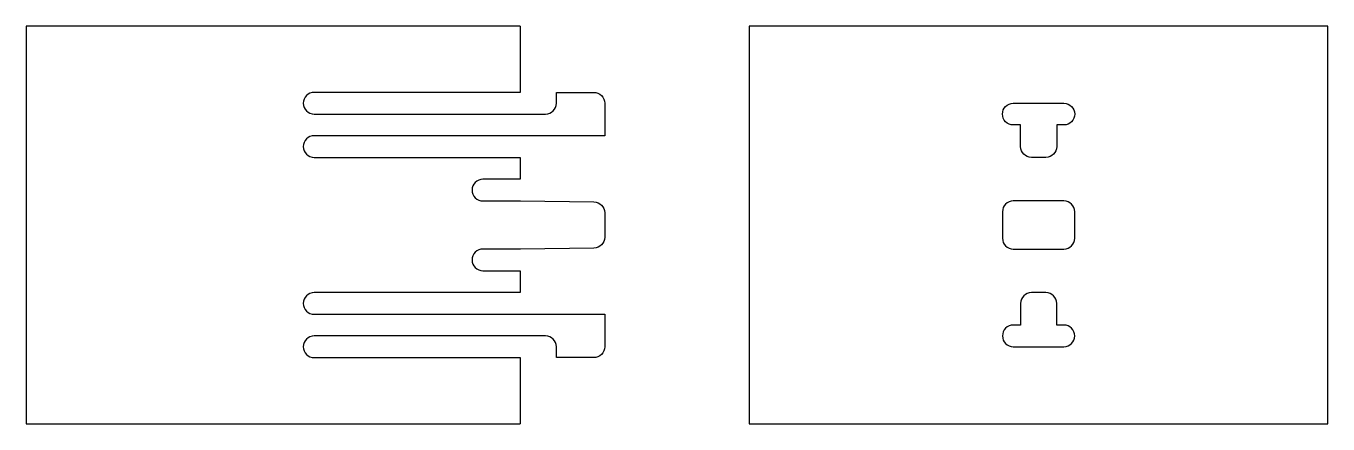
# Model space of a CAD drawing. Extents: x 0 to 540, y 0 to 165.
import ezdxf

# ---------------------------------------------------------------- set-up
doc = ezdxf.new("R2010")
doc.units = 0
doc.layers.add('1', color=7, linetype='CONTINUOUS')

msp = doc.modelspace()

# ---------------------------------------------------------------- linework, layer by layer
at = {"layer": '1', "color": 7, "linetype": 'CONTINUOUS'}
msp.add_lwpolyline([(205, 165), (0, 165), (0, 0), (205, 0)], dxfattribs=at)
msp.add_lwpolyline([(205, 165), (205, 137.5), (119.5, 137.5), (119.5, 137.5, 0.414214), (115, 133), (115, 133, 0.414214), (119.5, 128.5), (119.5, 128.5), (215.5, 128.5), (215.5, 128.5, 0.414214), (220, 133), (220, 133), (220, 137.5), (235.5, 137.5), (235.5, 137.5, -0.414214), (240, 133), (240, 133), (240, 119.5), (205, 119.5), (205, 119.5), (119.5, 119.5), (119.5, 119.5, 0.414214), (115, 115), (115, 115, 0.414214), (119.5, 110.5), (119.5, 110.5), (205, 110.5), (205, 101.5), (189.5, 101.5), (189.5, 101.5, 0.414214), (185, 97), (185, 97, 0.414214), (189.5, 92.5), (189.5, 92.5), (204.96786, 92.5), (205.03214, 92.49954), (235.56428, 92.06337), (235.56428, 92.06337, -0.410036), (240, 87.56383), (240, 87.56383), (240, 82.5), (240, 82.5), (240, 77.43617), (240, 77.43617, -0.410036), (235.56428, 72.93663), (235.56428, 72.93663), (205.03214, 72.50046), (204.96786, 72.5), (189.5, 72.5), (189.5, 72.5, 0.414214), (185, 68), (185, 68, 0.414214), (189.5, 63.5), (189.5, 63.5), (205, 63.5), (205, 54.5), (119.5, 54.5), (119.5, 54.5, 0.414214), (115, 50), (115, 50, 0.414214), (119.5, 45.5), (119.5, 45.5), (205, 45.5), (205, 45.5), (240, 45.5), (240, 32), (240, 32, -0.414214), (235.5, 27.5), (235.5, 27.5), (220, 27.5), (220, 32), (220, 32, 0.414214), (215.5, 36.5), (215.5, 36.5), (119.5, 36.5), (119.5, 36.5, 0.414214), (115, 32), (115, 32, 0.414214), (119.5, 27.5), (119.5, 27.5), (205, 27.5), (205, 0)], format="xyb", dxfattribs=at)
msp.add_lwpolyline([(300, 0), (540, 0), (540, 165), (300, 165)], close=True, dxfattribs=at)
for points in [[(412.5, 124), (409.5, 124), (409.5, 124, -0.414214), (405, 128.5), (405, 128.5), (405, 128.5, -0.414214), (409.5, 133), (409.5, 133), (430.5, 133), (430.5, 133, -0.414214), (435, 128.5), (435, 128.5), (435, 128.5, -0.414214), (430.5, 124), (430.5, 124), (427.5, 124), (427.5, 115), (427.5, 115, -0.414214), (423, 110.5), (423, 110.5), (417, 110.5), (417, 110.5, -0.414214), (412.5, 115), (412.5, 115)], [(430.5, 92.5), (409.5, 92.5), (409.5, 92.5, 0.414214), (405, 88), (405, 88), (405, 77), (405, 77, 0.414214), (409.5, 72.5), (409.5, 72.5), (430.5, 72.5), (430.5, 72.5, 0.414214), (435, 77), (435, 77), (435, 88), (435, 88, 0.414214)], [(412.5, 41), (409.5, 41), (409.5, 41, 0.414214), (405, 36.5), (405, 36.5), (405, 36.5, 0.414214), (409.5, 32), (409.5, 32), (430.5, 32), (430.5, 32, 0.414214), (435, 36.5), (435, 36.5), (435, 36.5, 0.414214), (430.5, 41), (430.5, 41), (427.5, 41), (427.5, 50), (427.5, 50, 0.414214), (423, 54.5), (423, 54.5), (417, 54.5), (417, 54.5, 0.414214), (412.5, 50), (412.5, 50)]]:
    msp.add_lwpolyline(points, format="xyb", close=True, dxfattribs=at)

doc.saveas('drawing.dxf')
